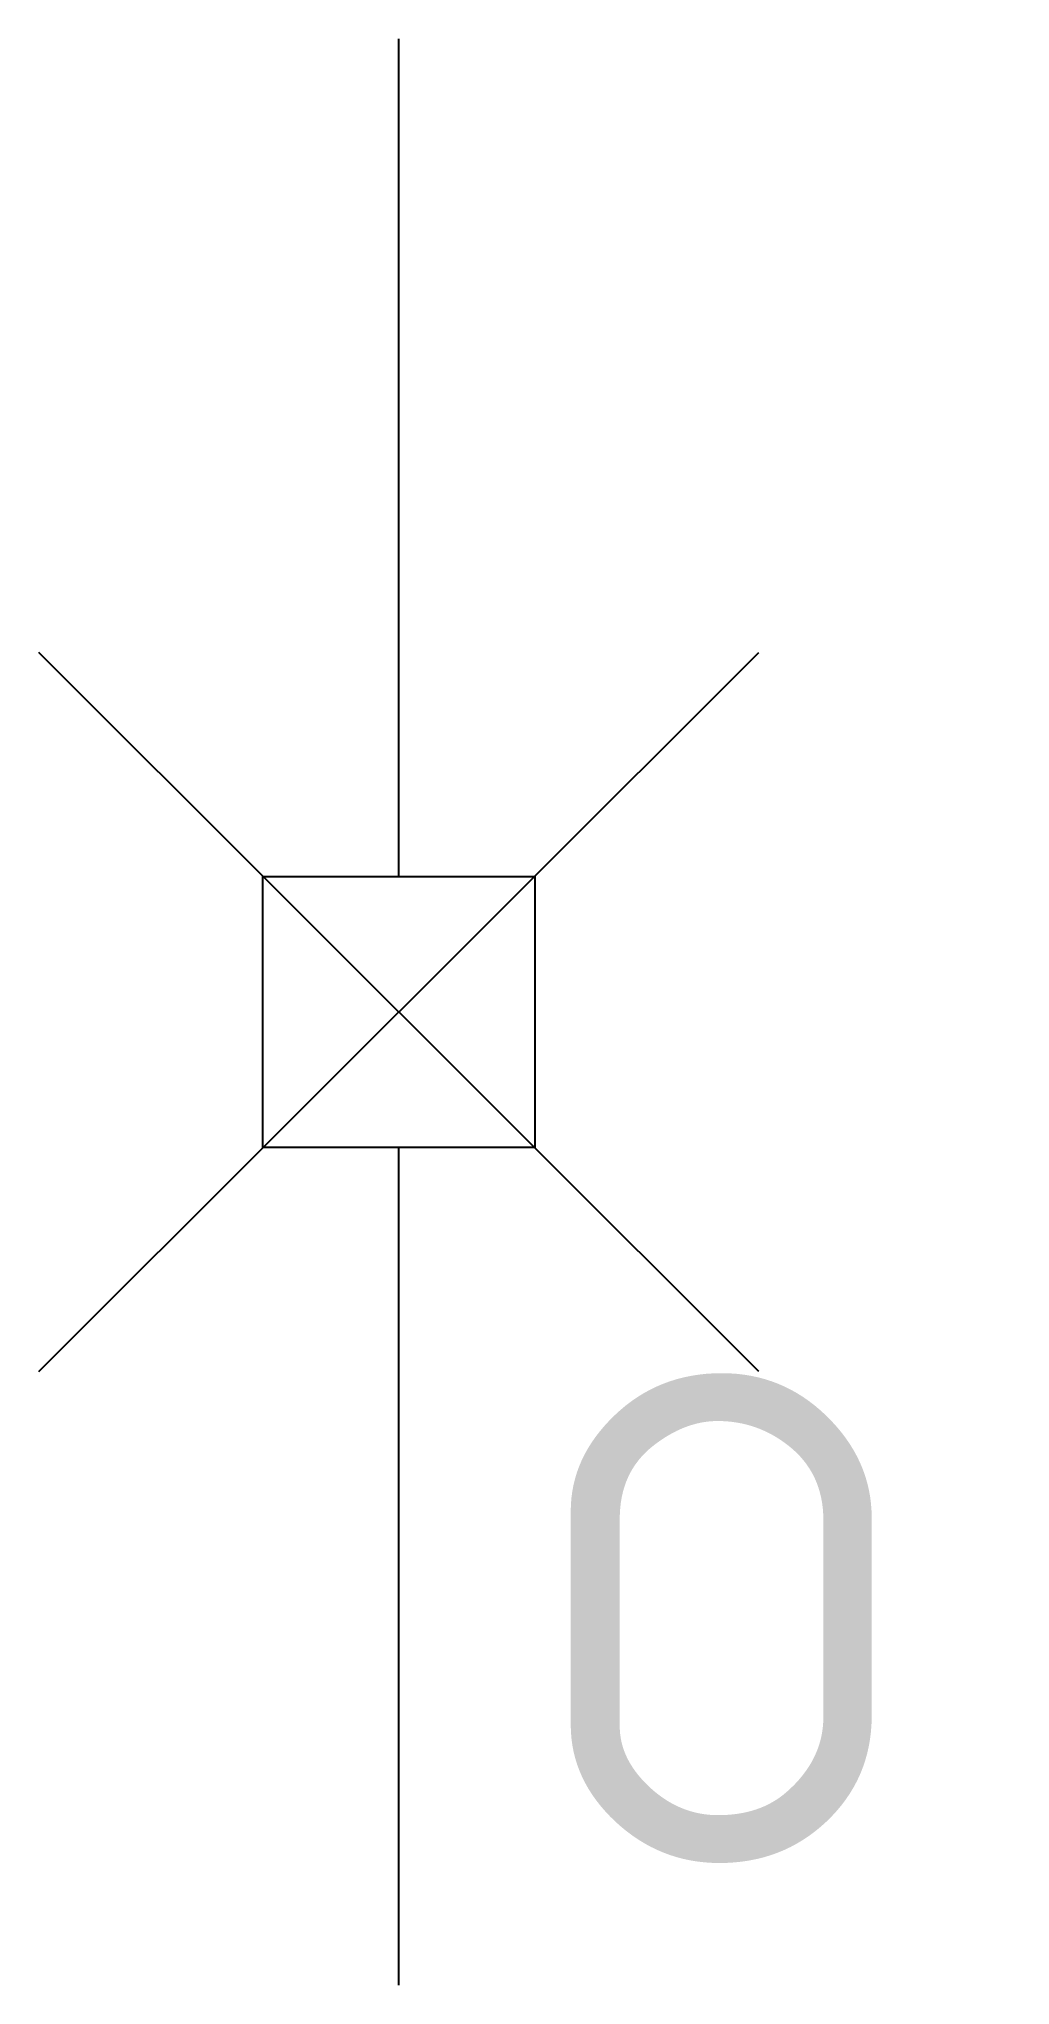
# Model space of a CAD drawing. Header units: metres. Extents: x -0.26 to 0.45, y -0.72 to 0.72.
import ezdxf

# ---------------------------------------------------------------- set-up
doc = ezdxf.new("R2010")
doc.units = ezdxf.units.M
doc.styles.add('NLCS-ISO', font='NLCS-ISO.ttf')

msp = doc.modelspace()

# ---------------------------------------------------------------- linework, layer by layer
for p, q in [((0.0001, 0.7175), (0.0001, 0.1)), ((0.0001, -0.1), (0.0001, -0.7175))]:
    msp.add_line(p, q)
at = {"flags": 128}
msp.add_lwpolyline([(-0.0999, 0.1), (0.1006, 0.1), (0.1006, -0.1), (-0.0999, -0.1)], close=True, dxfattribs=at)

# ---------------------------------------------------------------- texts
at = {"insert": (0.0901, -0.6275), "char_height": 0.36, "attachment_point": 7, "line_spacing_factor": 0.85, "style": 'NLCS-ISO', "bg_fill": 3, "box_fill_scale": 1.0015, "bg_fill_color": 7, "bg_fill_transparency": 0}
msp.add_mtext('O', dxfattribs=at)

# ---------------------------------------------------------------- next in the draw order: linework, layer by layer
for p, q in [((-0.2649, -0.2652), (0.2655, 0.2652)), ((0.2655, -0.2652), (-0.2649, 0.2652))]:
    msp.add_line(p, q)

doc.saveas('drawing.dxf')
